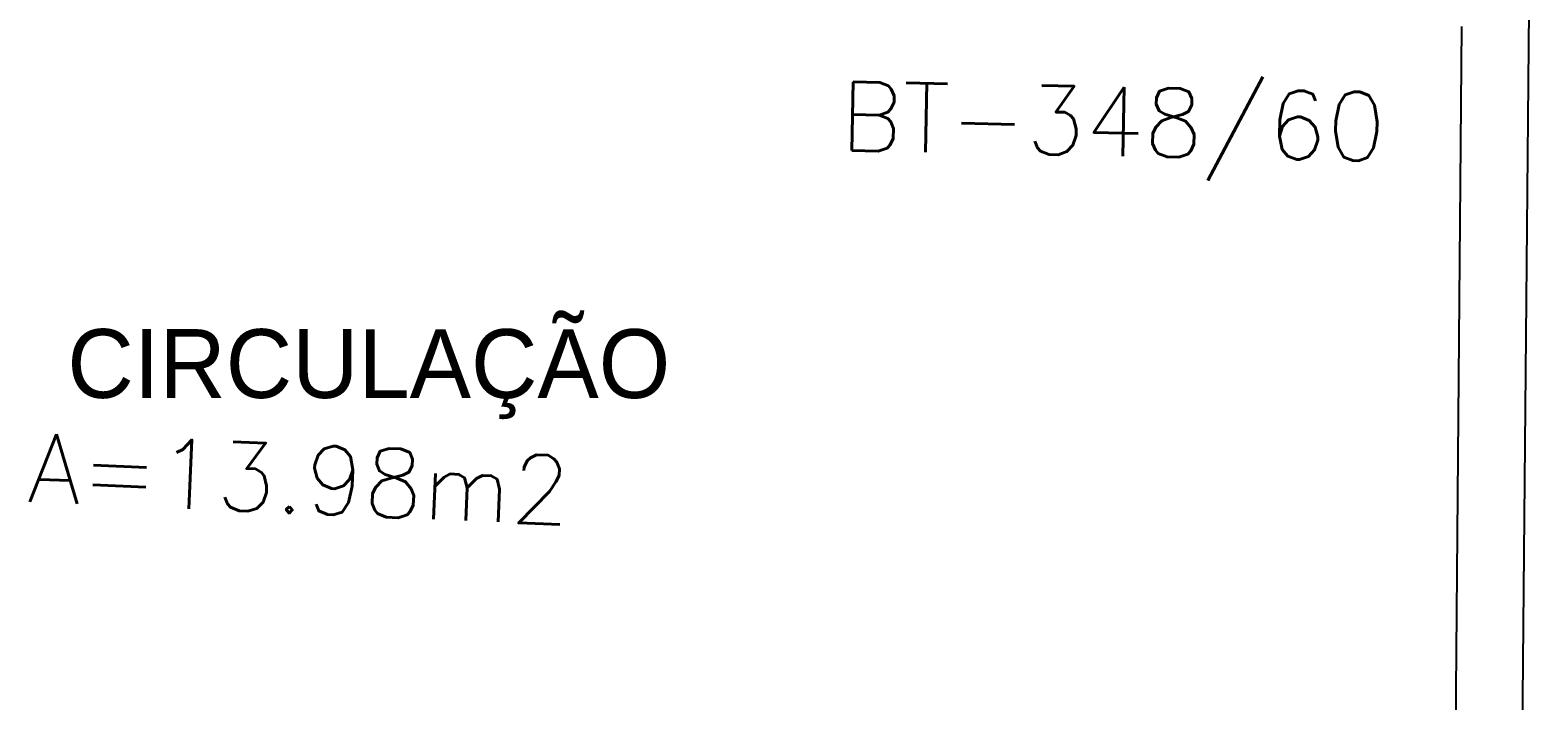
# Model space of a CAD drawing. Extents: x -165 to 137, y 302 to 416.
# Drawn here: x -13.757 to -9.398, y 393.952 to 395.9 of the extents above; entities that cross this region are included whole.
import ezdxf
from ezdxf.enums import TextEntityAlignment as Align

# ---------------------------------------------------------------- set-up
doc = ezdxf.new("R2010")
doc.units = 0
doc.header["$LTSCALE"] = 0.02
doc.header["$MEASUREMENT"] = 0
for name, color, linetype in [('ALV', 2, 'CONTINUOUS'), ('TEXTO', 2, 'CONTINUOUS'), ('TEXTO-ENDEREÇO', 2, 'CONTINUOUS'), ('ÁREA', 2, 'CONTINUOUS')]:
    doc.layers.add(name, color=color, linetype=linetype)
doc.styles.add('UNB-100', font='simplex.shx', dxfattribs={"height": 0.2})
doc.styles.add('UNB-100-1', font='simplex.shx', dxfattribs={"height": 0.2})

msp = doc.modelspace()

# ---------------------------------------------------------------- linework, layer by layer
at = {"layer": 'ALV'}
for p, q in [((-9.4439, 390.7935), (-9.3975, 395.9569)), ((-9.6107, 393.8653), (-9.5933, 395.9093))]:
    msp.add_line(p, q, dxfattribs=at)

# ---------------------------------------------------------------- texts
at = {"layer": 'TEXTO'}
msp.add_text('CIRCULAÇÃO', height=0.2, rotation=359.9862, dxfattribs=at).set_placement((-13.6487, 394.8299))
at = {"layer": 'TEXTO-ENDEREÇO', "style": 'UNB-100-1'}
msp.add_text('BT-348/60', height=0.2, rotation=358.8618, dxfattribs=at).set_placement((-11.4015, 395.5495))
at = {"layer": 'ÁREA', "style": 'UNB-100'}
msp.add_text('A=13.98m2', height=0.2, rotation=357.55, dxfattribs=at).set_placement((-12.9781, 394.4941), align=Align.CENTER)

doc.saveas('drawing.dxf')
